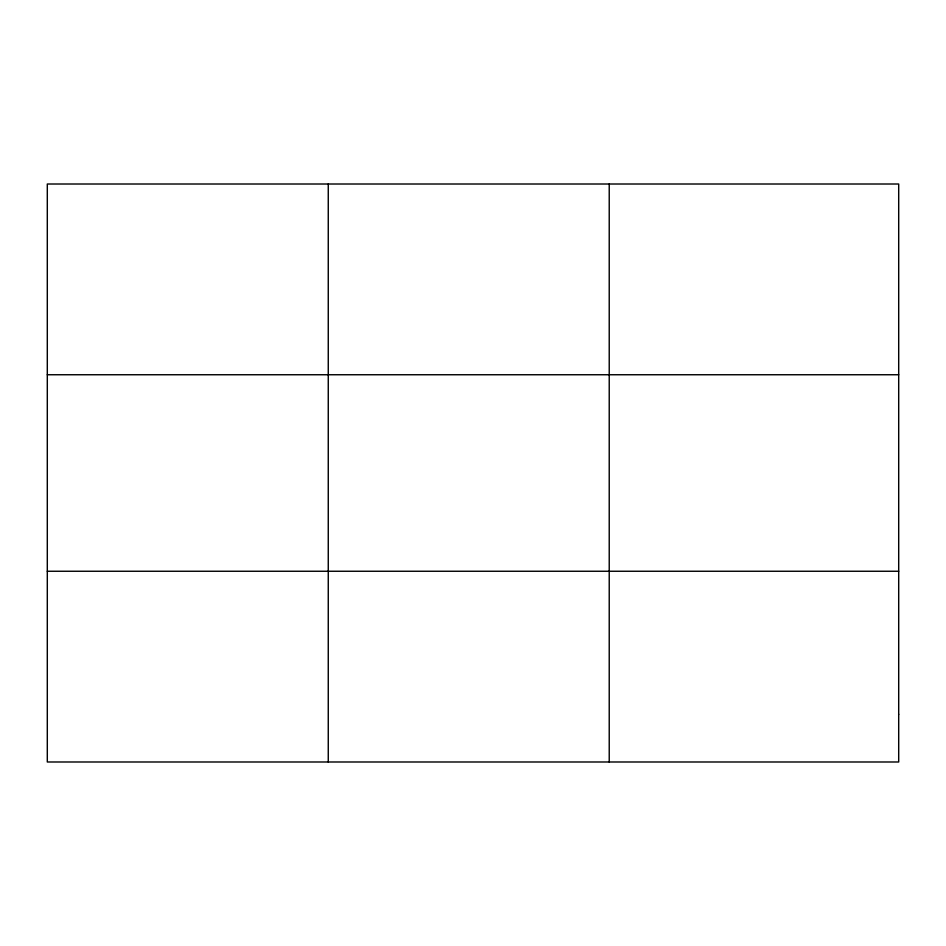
<?xml version="1.0" encoding="UTF-8"?>
<svg xmlns="http://www.w3.org/2000/svg" width="946" height="946" viewBox="0 0 946 946"><rect width="100%" height="100%" fill="white"/><g stroke="black" fill="none" stroke-linecap="round" stroke-linejoin="round"><path stroke-width="1.42" d="M328.262 184.009L328.262 761.991M609.224 184.009L609.224 761.991M47.3 374.746L898.7 374.746M47.3 571.254L898.7 571.254M898.7 714.313L898.7 761.991L47.3 761.991L47.3 184.009L898.7 184.009L898.7 714.313"/></g></svg>
